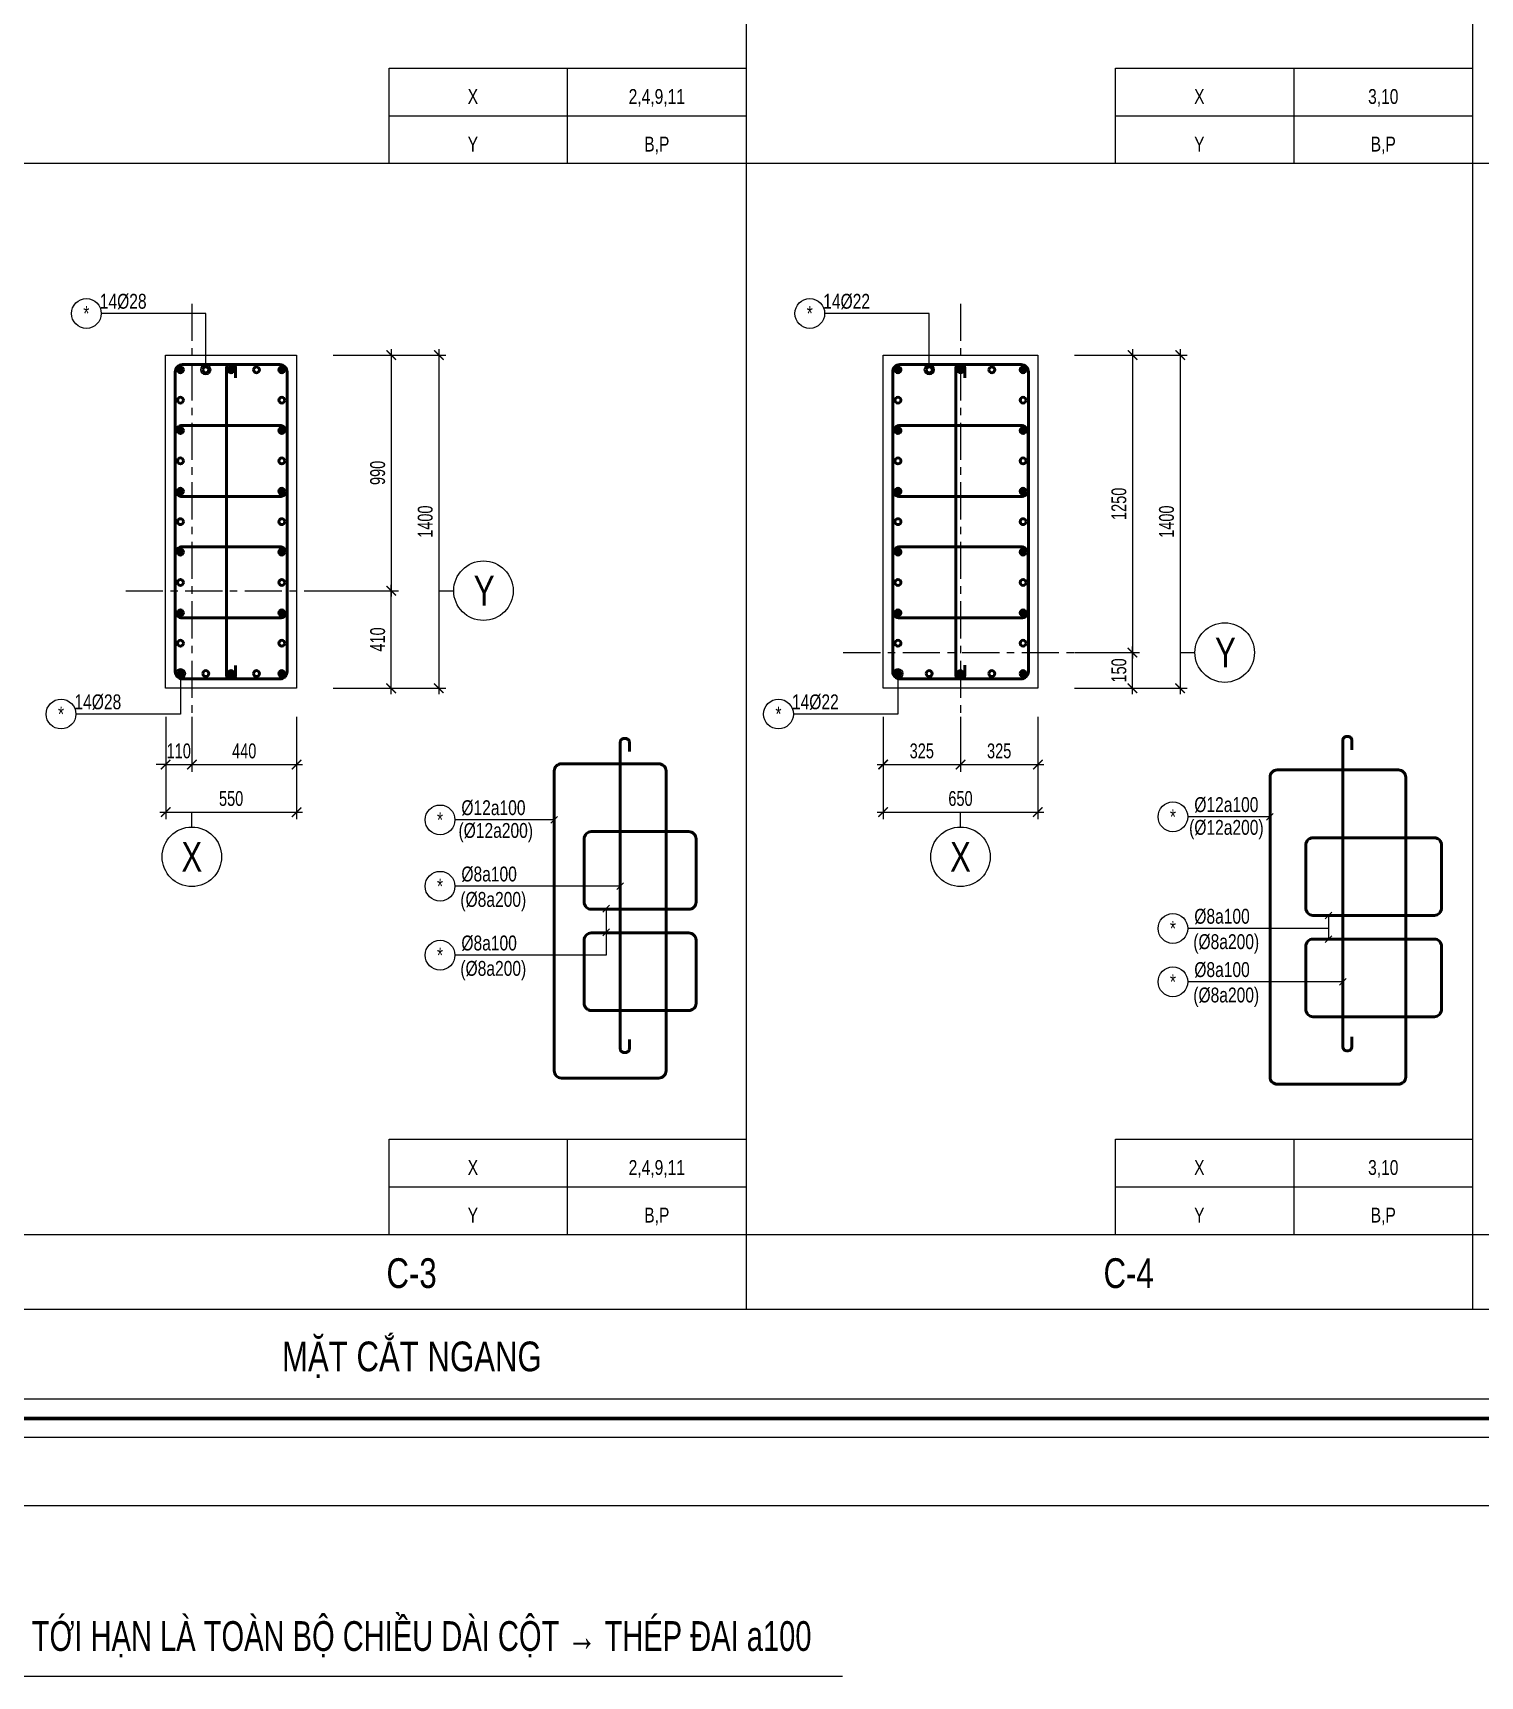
# Model space of a CAD drawing. Header units: millimetres. Extents: x -17374 to 181693, y -29783 to 15580.
# Drawn here: x 9850 to 15931, y -716 to 6189 of the extents above; entities that cross this region are included whole.
import ezdxf
from ezdxf.enums import TextEntityAlignment as Align

# ---------------------------------------------------------------- set-up
doc = ezdxf.new("R2010")
doc.units = ezdxf.units.MM
doc.header["$LTSCALE"] = 250
doc.header["$MEASUREMENT"] = 0
doc.linetypes.add('CENTER', pattern=[2, 1.25, -0.25, 0.25, -0.25])
doc.linetypes.add('CENTER2', pattern=[1.125, 0.75, -0.125, 0.125, -0.125])
doc.layers.add('CDC-KHUNGTEN', color=7, linetype='Continuous')
for name, color, linetype, lineweight in [('CDC.01.AXIS', 160, 'CENTER2', 13), ('CDC.02.DIM', 1, 'Continuous', 18), ('CDC.03.BORDER', 3, 'Continuous', 25), ('CDC.05.STEEL', 4, 'Continuous', 50), ('CDC.06.TEXT', 2, 'Continuous', 18), ('CDC.11.NOTE', 8, 'Continuous', 18), ('CDC.14.STEELNUM', 9, 'Continuous', 18), ('STEEL_NODE', 6, 'Continuous', 50)]:
    doc.layers.add(name, color=color, linetype=linetype, lineweight=lineweight)
doc.styles.add('KC_BIGTEXT', font='arial.ttf', dxfattribs={"width": 0.7})
doc.styles.add('KC_SMTEXT', font='arial.ttf', dxfattribs={"width": 0.7})
doc.styles.add('KCS_BIGTEXT', font='arial.ttf', dxfattribs={"width": 0.75})
doc.styles.add('KCS_SMTEXT', font='arial.ttf', dxfattribs={"width": 0.7})
doc.dimstyles.new('KCS_DIM25', dxfattribs={"dimscale": 25, "dimtxt": 2.5, "dimasz": 1.6, "dimexe": 1.2, "dimexo": 0, "dimgap": 1, "dimtad": 1, "dimdec": 0, "dimzin": 0, "dimdsep": 46, "dimtxsty": 'KCS_SMTEXT', "dimblk": 'ARCHTICK', "dimcen": 0, "dimdle": 1, "dimclrd": 1, "dimclre": 1, "dimclrt": 2, "dimadec": 0, "dimazin": 0, "dimtfac": 1, "dimtdec": 0, "dimtix": 1, "dimtmove": 2, "dimatfit": 3, "dimfxl": 1, "dimtolj": 1, "dimtzin": 0, "dimarcsym": 0})

# ---------------------------------------------------------------- blocks, each defined once
blk = doc.blocks.new('_ArchTick')
at = {"color": 0, "linetype": 'ByBlock', "const_width": 0.15}
blk.add_lwpolyline([(-0.5, -0.5), (0.5, 0.5)], dxfattribs=at)
blk = doc.blocks.new('*D124')
at = {"layer": 'CDC.02.DIM', "color": 1, "lineweight": -2, "transparency": 16777216}
for p, q in [((10408.3, 3314.7), (10408.3, 3084.7)), ((10518.3, 3314.7), (10518.3, 3084.7)), ((10408.3, 3114.7), (10368.3, 3114.7)), ((10408.3, 3114.7), (10518.3, 3114.7)), ((10518.3, 3114.7), (10558.3, 3114.7))]:
    blk.add_line(p, q, dxfattribs=at)
at = {"layer": 'Defpoints', "color": 0, "transparency": 16777216}
for p in [(10408.3, 3314.7), (10518.3, 3314.7), (10518.3, 3114.7)]:
    blk.add_point(p, dxfattribs=at)
at = {"layer": 'CDC.02.DIM', "color": 1, "lineweight": -2, "transparency": 16777216, "xscale": 40, "yscale": 40, "zscale": 40}
blk.add_blockref('_ArchTick', (10408.3, 3114.7), dxfattribs=at)
at = {"layer": 'CDC.02.DIM', "color": 1, "lineweight": -2, "transparency": 16777216, "xscale": 40, "yscale": 40, "zscale": 40, "rotation": 180}
blk.add_blockref('_ArchTick', (10518.3, 3114.7), dxfattribs=at)
at = {"layer": 'CDC.02.DIM', "color": 2, "transparency": 16777216, "insert": (10463.3, 3171.6), "char_height": 62.5, "attachment_point": 5, "style": 'KCS_SMTEXT'}
blk.add_mtext('\\A1;110', dxfattribs=at)
blk = doc.blocks.new('*D125')
at = {"layer": 'CDC.02.DIM', "color": 1, "lineweight": -2, "transparency": 16777216}
for p, q in [((10408.3, 3314.7), (10408.3, 2884.7)), ((10958.3, 3314.7), (10958.3, 2884.7)), ((10383.3, 2914.7), (10983.3, 2914.7))]:
    blk.add_line(p, q, dxfattribs=at)
at = {"layer": 'Defpoints', "color": 0, "transparency": 16777216}
for p in [(10408.3, 3314.7), (10958.3, 3314.7), (10958.3, 2914.7)]:
    blk.add_point(p, dxfattribs=at)
at = {"layer": 'CDC.02.DIM', "color": 1, "lineweight": -2, "transparency": 16777216, "xscale": 40, "yscale": 40, "zscale": 40, "rotation": 180}
blk.add_blockref('_ArchTick', (10408.3, 2914.7), dxfattribs=at)
at = {"layer": 'CDC.02.DIM', "color": 1, "lineweight": -2, "transparency": 16777216, "xscale": 40, "yscale": 40, "zscale": 40}
blk.add_blockref('_ArchTick', (10958.3, 2914.7), dxfattribs=at)
at = {"layer": 'CDC.02.DIM', "color": 2, "transparency": 16777216, "insert": (10683.3, 2971.6), "char_height": 62.5, "attachment_point": 5, "style": 'KCS_SMTEXT'}
blk.add_mtext('\\A1;550', dxfattribs=at)
blk = doc.blocks.new('*D126')
at = {"layer": 'CDC.02.DIM', "color": 1, "lineweight": -2, "transparency": 16777216}
for p, q in [((10518.3, 3314.7), (10518.3, 3084.7)), ((10958.3, 3314.7), (10958.3, 3084.7)), ((10493.3, 3114.7), (10983.3, 3114.7))]:
    blk.add_line(p, q, dxfattribs=at)
at = {"layer": 'Defpoints', "color": 0, "transparency": 16777216}
for p in [(10518.3, 3314.7), (10958.3, 3314.7), (10958.3, 3114.7)]:
    blk.add_point(p, dxfattribs=at)
at = {"layer": 'CDC.02.DIM', "color": 1, "lineweight": -2, "transparency": 16777216, "xscale": 40, "yscale": 40, "zscale": 40, "rotation": 180}
blk.add_blockref('_ArchTick', (10518.3, 3114.7), dxfattribs=at)
at = {"layer": 'CDC.02.DIM', "color": 1, "lineweight": -2, "transparency": 16777216, "xscale": 40, "yscale": 40, "zscale": 40}
blk.add_blockref('_ArchTick', (10958.3, 3114.7), dxfattribs=at)
at = {"layer": 'CDC.02.DIM', "color": 2, "transparency": 16777216, "insert": (10738.3, 3171.6), "char_height": 62.5, "attachment_point": 5, "style": 'KCS_SMTEXT'}
blk.add_mtext('\\A1;440', dxfattribs=at)
blk = doc.blocks.new('*D127')
at = {"layer": 'CDC.02.DIM', "color": 1, "lineweight": -2, "transparency": 16777216}
for p, q in [((11356, 3410.1), (11356, 3870.1)), ((11111.9, 3845.1), (11386, 3845.1)), ((11111.9, 3435.1), (11386, 3435.1))]:
    blk.add_line(p, q, dxfattribs=at)
at = {"layer": 'Defpoints', "color": 0, "transparency": 16777216}
for p in [(11111.9, 3845.1), (11356, 3845.1), (11111.9, 3435.1)]:
    blk.add_point(p, dxfattribs=at)
at = {"layer": 'CDC.02.DIM', "color": 1, "lineweight": -2, "transparency": 16777216, "xscale": 40, "yscale": 40, "zscale": 40}
for p, rotation in [((11356, 3845.1), 90), ((11356, 3435.1), 270)]:
    blk.add_blockref('_ArchTick', p, dxfattribs=dict(at, rotation=rotation))
at = {"layer": 'CDC.02.DIM', "color": 2, "transparency": 16777216, "insert": (11299.1, 3640.1), "char_height": 62.5, "attachment_point": 5, "rotation": 90, "style": 'KCS_SMTEXT'}
blk.add_mtext('\\A1;410', dxfattribs=at)
blk = doc.blocks.new('*D128')
at = {"layer": 'CDC.02.DIM', "color": 1, "lineweight": -2, "transparency": 16777216}
for p, q in [((11111.9, 4835.1), (11586, 4835.1)), ((11556, 4860.1), (11556, 3410.1)), ((11111.9, 3435.1), (11586, 3435.1))]:
    blk.add_line(p, q, dxfattribs=at)
at = {"layer": 'Defpoints', "color": 0, "transparency": 16777216}
for p in [(11111.9, 4835.1), (11111.9, 3435.1), (11556, 3435.1)]:
    blk.add_point(p, dxfattribs=at)
at = {"layer": 'CDC.02.DIM', "color": 1, "lineweight": -2, "transparency": 16777216, "xscale": 40, "yscale": 40, "zscale": 40}
for p, rotation in [((11556, 4835.1), 90), ((11556, 3435.1), 270)]:
    blk.add_blockref('_ArchTick', p, dxfattribs=dict(at, rotation=rotation))
at = {"layer": 'CDC.02.DIM', "color": 2, "transparency": 16777216, "insert": (11499.1, 4135.1), "char_height": 62.5, "attachment_point": 5, "rotation": 90, "style": 'KCS_SMTEXT'}
blk.add_mtext('\\A1;1400', dxfattribs=at)
blk = doc.blocks.new('KC_SNODE')
at = {"layer": 'STEEL_NODE'}
blk.add_hatch(color=256, dxfattribs=at).paths.add_polyline_path([(12.5, 0, 1), (-12.5, 0, 1)])
blk.add_circle((0, 0), 12.5, dxfattribs=at)
blk = doc.blocks.new('KC_SNODE_2')
at = {"layer": 'STEEL_NODE', "color": 3}
blk.add_circle((0, 0), 12.5, dxfattribs=at)
blk = doc.blocks.new('*D129')
at = {"layer": 'CDC.02.DIM', "color": 1, "lineweight": -2, "transparency": 16777216}
for p, q in [((11111.9, 4835.1), (11386, 4835.1)), ((11356, 4860.1), (11356, 3820.1)), ((11111.9, 3845.1), (11386, 3845.1))]:
    blk.add_line(p, q, dxfattribs=at)
at = {"layer": 'Defpoints', "color": 0, "transparency": 16777216}
for p in [(11111.9, 4835.1), (11111.9, 3845.1), (11356, 3845.1)]:
    blk.add_point(p, dxfattribs=at)
at = {"layer": 'CDC.02.DIM', "color": 1, "lineweight": -2, "transparency": 16777216, "xscale": 40, "yscale": 40, "zscale": 40}
for p, rotation in [((11356, 4835.1), 90), ((11356, 3845.1), 270)]:
    blk.add_blockref('_ArchTick', p, dxfattribs=dict(at, rotation=rotation))
at = {"layer": 'CDC.02.DIM', "color": 2, "transparency": 16777216, "insert": (11299.1, 4340.1), "char_height": 62.5, "attachment_point": 5, "rotation": 90, "style": 'KCS_SMTEXT'}
blk.add_mtext('\\A1;990', dxfattribs=at)
blk = doc.blocks.new('*D137')
at = {"layer": 'CDC.02.DIM', "color": 1, "lineweight": -2, "transparency": 16777216}
for p, q in [((13422.8, 3314.7), (13422.8, 3084.7)), ((13747.8, 3314.7), (13747.8, 3084.7)), ((13397.8, 3114.7), (13772.8, 3114.7))]:
    blk.add_line(p, q, dxfattribs=at)
at = {"layer": 'Defpoints', "color": 0, "transparency": 16777216}
for p in [(13422.8, 3314.7), (13747.8, 3314.7), (13747.8, 3114.7)]:
    blk.add_point(p, dxfattribs=at)
at = {"layer": 'CDC.02.DIM', "color": 1, "lineweight": -2, "transparency": 16777216, "xscale": 40, "yscale": 40, "zscale": 40, "rotation": 180}
blk.add_blockref('_ArchTick', (13422.8, 3114.7), dxfattribs=at)
at = {"layer": 'CDC.02.DIM', "color": 1, "lineweight": -2, "transparency": 16777216, "xscale": 40, "yscale": 40, "zscale": 40}
blk.add_blockref('_ArchTick', (13747.8, 3114.7), dxfattribs=at)
at = {"layer": 'CDC.02.DIM', "color": 2, "transparency": 16777216, "insert": (13585.3, 3171.6), "char_height": 62.5, "attachment_point": 5, "style": 'KCS_SMTEXT'}
blk.add_mtext('\\A1;325', dxfattribs=at)
blk = doc.blocks.new('*D138')
at = {"layer": 'CDC.02.DIM', "color": 1, "lineweight": -2, "transparency": 16777216}
for p, q in [((13422.8, 3314.7), (13422.8, 2884.7)), ((14072.8, 3314.7), (14072.8, 2884.7)), ((13397.8, 2914.7), (14097.8, 2914.7))]:
    blk.add_line(p, q, dxfattribs=at)
at = {"layer": 'Defpoints', "color": 0, "transparency": 16777216}
for p in [(13422.8, 3314.7), (14072.8, 3314.7), (14072.8, 2914.7)]:
    blk.add_point(p, dxfattribs=at)
at = {"layer": 'CDC.02.DIM', "color": 1, "lineweight": -2, "transparency": 16777216, "xscale": 40, "yscale": 40, "zscale": 40, "rotation": 180}
blk.add_blockref('_ArchTick', (13422.8, 2914.7), dxfattribs=at)
at = {"layer": 'CDC.02.DIM', "color": 1, "lineweight": -2, "transparency": 16777216, "xscale": 40, "yscale": 40, "zscale": 40}
blk.add_blockref('_ArchTick', (14072.8, 2914.7), dxfattribs=at)
at = {"layer": 'CDC.02.DIM', "color": 2, "transparency": 16777216, "insert": (13747.8, 2971.6), "char_height": 62.5, "attachment_point": 5, "style": 'KCS_SMTEXT'}
blk.add_mtext('\\A1;650', dxfattribs=at)
blk = doc.blocks.new('*D139')
at = {"layer": 'CDC.02.DIM', "color": 1, "lineweight": -2, "transparency": 16777216}
for p, q in [((13747.8, 3314.7), (13747.8, 3084.7)), ((14072.8, 3314.7), (14072.8, 3084.7)), ((13722.8, 3114.7), (14097.8, 3114.7))]:
    blk.add_line(p, q, dxfattribs=at)
at = {"layer": 'Defpoints', "color": 0, "transparency": 16777216}
for p in [(13747.8, 3314.7), (14072.8, 3314.7), (14072.8, 3114.7)]:
    blk.add_point(p, dxfattribs=at)
at = {"layer": 'CDC.02.DIM', "color": 1, "lineweight": -2, "transparency": 16777216, "xscale": 40, "yscale": 40, "zscale": 40, "rotation": 180}
blk.add_blockref('_ArchTick', (13747.8, 3114.7), dxfattribs=at)
at = {"layer": 'CDC.02.DIM', "color": 1, "lineweight": -2, "transparency": 16777216, "xscale": 40, "yscale": 40, "zscale": 40}
blk.add_blockref('_ArchTick', (14072.8, 3114.7), dxfattribs=at)
at = {"layer": 'CDC.02.DIM', "color": 2, "transparency": 16777216, "insert": (13910.3, 3171.6), "char_height": 62.5, "attachment_point": 5, "style": 'KCS_SMTEXT'}
blk.add_mtext('\\A1;325', dxfattribs=at)
blk = doc.blocks.new('*D140')
at = {"layer": 'CDC.02.DIM', "color": 1, "lineweight": -2, "transparency": 16777216}
for p, q in [((14470.6, 3410.1), (14470.6, 3610.1)), ((14226.5, 3585.1), (14500.6, 3585.1)), ((14226.5, 3435.1), (14500.6, 3435.1))]:
    blk.add_line(p, q, dxfattribs=at)
at = {"layer": 'Defpoints', "color": 0, "transparency": 16777216}
for p in [(14226.5, 3585.1), (14470.6, 3585.1), (14226.5, 3435.1)]:
    blk.add_point(p, dxfattribs=at)
at = {"layer": 'CDC.02.DIM', "color": 1, "lineweight": -2, "transparency": 16777216, "xscale": 40, "yscale": 40, "zscale": 40}
for p, rotation in [((14470.6, 3585.1), 90), ((14470.6, 3435.1), 270)]:
    blk.add_blockref('_ArchTick', p, dxfattribs=dict(at, rotation=rotation))
at = {"layer": 'CDC.02.DIM', "color": 2, "transparency": 16777216, "insert": (14413.6, 3510.1), "char_height": 62.5, "attachment_point": 5, "rotation": 90, "style": 'KCS_SMTEXT'}
blk.add_mtext('\\A1;150', dxfattribs=at)
blk = doc.blocks.new('*D141')
at = {"layer": 'CDC.02.DIM', "color": 1, "lineweight": -2, "transparency": 16777216}
for p, q in [((14226.5, 4835.1), (14700.6, 4835.1)), ((14670.6, 4860.1), (14670.6, 3410.1)), ((14226.5, 3435.1), (14700.6, 3435.1))]:
    blk.add_line(p, q, dxfattribs=at)
at = {"layer": 'Defpoints', "color": 0, "transparency": 16777216}
for p in [(14226.5, 4835.1), (14226.5, 3435.1), (14670.6, 3435.1)]:
    blk.add_point(p, dxfattribs=at)
at = {"layer": 'CDC.02.DIM', "color": 1, "lineweight": -2, "transparency": 16777216, "xscale": 40, "yscale": 40, "zscale": 40}
for p, rotation in [((14670.6, 4835.1), 90), ((14670.6, 3435.1), 270)]:
    blk.add_blockref('_ArchTick', p, dxfattribs=dict(at, rotation=rotation))
at = {"layer": 'CDC.02.DIM', "color": 2, "transparency": 16777216, "insert": (14613.6, 4135.1), "char_height": 62.5, "attachment_point": 5, "rotation": 90, "style": 'KCS_SMTEXT'}
blk.add_mtext('\\A1;1400', dxfattribs=at)
blk = doc.blocks.new('_Axis name')
at = {"layer": 'CDC.02.DIM'}
blk.add_line((0, 2.5), (0, 0), dxfattribs=at)
blk.add_circle((0, 7.5), 5, dxfattribs=at)
at = {"layer": 'CDC.02.DIM', "color": 4, "style": 'KCS_BIGTEXT', "width": 0.75}
blk.add_attdef('.', text='', height=5, rotation=180, dxfattribs=at).set_placement((0, 7.5), align=Align.MIDDLE)
blk = doc.blocks.new('*D91')
at = {"layer": 'CDC.02.DIM', "color": 1, "lineweight": -2, "transparency": 16777216}
for p, q in [((14226.5, 4835.1), (14500.6, 4835.1)), ((14470.6, 4860.1), (14470.6, 3560.1)), ((14226.5, 3585.1), (14500.6, 3585.1))]:
    blk.add_line(p, q, dxfattribs=at)
at = {"layer": 'Defpoints', "color": 0, "transparency": 16777216}
for p in [(14226.5, 4835.1), (14226.5, 3585.1), (14470.6, 3585.1)]:
    blk.add_point(p, dxfattribs=at)
at = {"layer": 'CDC.02.DIM', "color": 1, "lineweight": -2, "transparency": 16777216, "xscale": 40, "yscale": 40, "zscale": 40}
for p, rotation in [((14470.6, 4835.1), 90), ((14470.6, 3585.1), 270)]:
    blk.add_blockref('_ArchTick', p, dxfattribs=dict(at, rotation=rotation))
at = {"layer": 'CDC.02.DIM', "color": 2, "transparency": 16777216, "insert": (14413.6, 4210.1), "char_height": 62.5, "attachment_point": 5, "rotation": 90, "style": 'KCS_SMTEXT'}
blk.add_mtext('\\A1;1250', dxfattribs=at)
blk = doc.blocks.new('Khung tên chuẩn')
at = {"layer": 'CDC-KHUNGTEN', "color": 8}
blk.add_lwpolyline([(75096, 1100), (83000, 1100), (83000, 58300), (3000, 58300), (3000, 1100), (75096, 1100)], dxfattribs=at)
at = {"layer": 'CDC-KHUNGTEN', "color": 255, "lineweight": 60}
blk.add_lwpolyline([(74900, 1400), (74900, 58000), (3300, 58000), (3300, 1400), (74900, 1400)], close=True, dxfattribs=at)
at = {"layer": 'Defpoints', "color": 1, "ltscale": 0.2}
blk.add_lwpolyline([(0, 0), (0, 59400), (84100, 59400), (84100, 0), (0, 0)], close=True, dxfattribs=at)

msp = doc.modelspace()

# ---------------------------------------------------------------- linework, layer by layer
at = {"layer": 'CDC.01.AXIS', "linetype": 'CENTER', "ltscale": 0.5}
for p, q in [((10518.25, 5051.05), (10518.25, 3314.68)), ((13747.81, 5051.05), (13747.81, 3314.68)), ((10240.6, 3845.07), (11111.89, 3845.07)), ((13255.16, 3585.07), (14226.45, 3585.07))]:
    msp.add_line(p, q, dxfattribs=at)
at = {"layer": 'CDC.02.DIM'}
for p, q in [((11555.99, 3845.07), (11618.49, 3845.07)), ((14670.55, 3585.07), (14733.05, 3585.07))]:
    msp.add_line(p, q, dxfattribs=at)
for centre in [(11743.49, 3845.07), (14858.05, 3585.07)]:
    msp.add_circle(centre, 125, dxfattribs=at)
at = {"layer": 'CDC.03.BORDER'}
for p, q in [((12846.87, 14640.33), (12846.87, 826.99)), ((15899.16, 14640.33), (15899.16, 826.99)), ((11346.87, 5640.33), (11346.87, 6040.33)), ((11346.87, 5640.33), (11346.87, 6040.33)), ((11346.87, 6040.33), (12846.87, 6040.33)), ((11346.87, 6040.33), (12846.87, 6040.33)), ((14399.16, 5640.33), (14399.16, 6040.33)), ((14399.16, 5640.33), (14399.16, 6040.33)), ((14399.16, 6040.33), (15899.16, 6040.33)), ((14399.16, 6040.33), (15899.16, 6040.33)), ((19287.3, 5640.33), (3690, 5640.33)), ((11346.87, 1140.33), (11346.87, 1540.33)), ((11346.87, 1140.33), (11346.87, 1540.33)), ((11346.87, 1540.33), (12846.87, 1540.33)), ((11346.87, 1540.33), (12846.87, 1540.33)), ((14399.16, 1140.33), (14399.16, 1540.33)), ((14399.16, 1140.33), (14399.16, 1540.33)), ((14399.16, 1540.33), (15899.16, 1540.33)), ((14399.16, 1540.33), (15899.16, 1540.33)), ((3690, 1140.33), (19287.3, 1140.33)), ((3690, 826.99), (19287.3, 826.99)), ((1103.44, 449.69), (19287.3, 449.69))]:
    msp.add_line(p, q, dxfattribs=at)
for points in [[(10408.25, 4835.07), (10958.25, 4835.07), (10958.25, 3435.07), (10408.25, 3435.07)], [(13422.81, 4835.07), (14072.81, 4835.07), (14072.81, 3435.07), (13422.81, 3435.07)]]:
    msp.add_lwpolyline(points, close=True, dxfattribs=at)
at = {"layer": 'CDC.05.STEEL'}
for points in [[(10888.55, 4795.07), (10478.55, 4795.07, 0.4142136), (10448.55, 4765.07), (10448.55, 3504.81, 0.4142136), (10478.55, 3474.81), (10888.55, 3474.81, 0.4142136), (10918.55, 3504.81), (10918.55, 4765.07, 0.4142136)], [(14003.11, 4795.07), (13493.11, 4795.07, 0.4142136), (13463.11, 4765.07), (13463.11, 3504.81, 0.4142136), (13493.11, 3474.81), (14003.11, 3474.81, 0.4142136), (14033.11, 3504.81), (14033.11, 4765.07, 0.4142136)], [(10918.25, 4270.73), (10918.25, 4509.25, 0.4142136), (10888.25, 4539.25), (10478.25, 4539.25, 0.4142136), (10448.25, 4509.25), (10448.25, 4270.73, 0.4142136), (10478.25, 4240.73), (10888.25, 4240.73, 0.4142136)], [(14032.81, 4270.73), (14032.81, 4509.25, 0.4142136), (14002.81, 4539.25), (13493.11, 4539.25, 0.4142136), (13463.11, 4509.25), (13463.11, 4270.73, 0.4142136), (13493.11, 4240.73), (14002.81, 4240.73, 0.4142136)], [(10918.25, 3999.41), (10918.25, 3760.89, -0.4142136), (10888.25, 3730.89), (10478.25, 3730.89, -0.4142136), (10448.25, 3760.89), (10448.25, 3999.41, -0.4142136), (10478.25, 4029.41), (10888.25, 4029.41, -0.4142136)], [(14032.81, 3999.41), (14032.81, 3760.89, -0.4142136), (14002.81, 3730.89), (13493.11, 3730.89, -0.4142136), (13463.11, 3760.89), (13463.11, 3999.41, -0.4142136), (13493.11, 4029.41), (14002.81, 4029.41, -0.4142136)], [(12480.76, 3117.72), (12070.76, 3117.72, 0.4142136), (12040.76, 3087.72), (12040.76, 1827.47, 0.4142136), (12070.76, 1797.47), (12480.76, 1797.47, 0.4142136), (12510.76, 1827.47), (12510.76, 3087.72, 0.4142136)], [(15588.44, 3091.86), (15078.44, 3091.86, 0.4142136), (15048.44, 3061.86), (15048.44, 1801.6, 0.4142136), (15078.44, 1771.6), (15588.44, 1771.6, 0.4142136), (15618.44, 1801.6), (15618.44, 3061.86, 0.4142136)], [(12606.69, 2832.72), (12196.69, 2832.72, 0.4142136), (12166.69, 2802.72), (12166.69, 2536.65, 0.4142136), (12196.69, 2506.65), (12606.69, 2506.65, 0.4142136), (12636.69, 2536.65), (12636.69, 2802.72, 0.4142136)], [(15738.8, 2806.86), (15228.8, 2806.86, 0.4142136), (15198.8, 2776.86), (15198.8, 2510.79, 0.4142136), (15228.8, 2480.79), (15738.8, 2480.79, 0.4142136), (15768.8, 2510.79), (15768.8, 2776.86, 0.4142136)], [(12606.69, 2407.21), (12196.69, 2407.21, 0.4142136), (12166.69, 2377.21), (12166.69, 2111.14, 0.4142136), (12196.69, 2081.14), (12606.69, 2081.14, 0.4142136), (12636.69, 2111.14), (12636.69, 2377.21, 0.4142136)], [(15738.8, 2381.35), (15228.8, 2381.35, 0.4142136), (15198.8, 2351.35), (15198.8, 2085.28, 0.4142136), (15228.8, 2055.28), (15738.8, 2055.28, 0.4142136), (15768.8, 2085.28), (15768.8, 2351.35, 0.4142136)]]:
    msp.add_lwpolyline(points, format="xyb", close=True, dxfattribs=at)
for points in [[(10702.33, 4739.45), (10702.33, 4778.81, 0.4142136), (10686.07, 4795.07), (10680.43, 4795.07, 0.4142136), (10664.18, 4778.81), (10664.18, 3491.07, 0.4142136), (10680.43, 3474.81), (10686.07, 3474.81, 0.4142136), (10702.33, 3491.07), (10702.33, 3530.12)], [(13766.32, 4739.45), (13766.32, 4778.81, 0.4142136), (13750.07, 4795.07), (13744.42, 4795.07, 0.4142136), (13728.17, 4778.81), (13728.17, 3491.07, 0.4142136), (13744.42, 3474.81), (13750.07, 3474.81, 0.4142136), (13766.32, 3491.07), (13766.32, 3532.86)], [(12356.59, 3169), (12356.59, 3208.36, 0.4142136), (12340.34, 3224.62), (12334.7, 3224.62, 0.4142136), (12318.44, 3208.36), (12318.44, 1920.62, 0.4142136), (12334.7, 1904.36), (12340.34, 1904.36, 0.4142136), (12356.59, 1920.62), (12356.59, 1959.67)], [(15392.23, 3177.09), (15392.23, 3216.46, 0.4142136), (15375.98, 3232.71), (15370.33, 3232.71, 0.4142136), (15354.08, 3216.46), (15354.08, 1928.71, 0.4142136), (15370.33, 1912.46), (15375.98, 1912.46, 0.4142136), (15392.23, 1928.71), (15392.23, 1970.5)]]:
    msp.add_lwpolyline(points, format="xyb", dxfattribs=at)
at = {"layer": 'CDC.11.NOTE', "color": 1}
for p, q in [((12096.87, 5640.33), (12096.87, 6040.33)), ((12096.87, 5640.33), (12096.87, 6040.33)), ((15149.16, 5640.33), (15149.16, 6040.33)), ((15149.16, 5640.33), (15149.16, 6040.33)), ((11346.87, 5840.33), (12846.87, 5840.33)), ((11346.87, 5840.33), (12846.87, 5840.33)), ((14399.16, 5840.33), (15899.16, 5840.33)), ((14399.16, 5840.33), (15899.16, 5840.33)), ((15034.08, 2881.06), (15062.21, 2909.19)), ((12041.06, 2882.17), (11623.53, 2882.17)), ((12026.7, 2868.11), (12054.82, 2896.24)), ((15048.44, 2895.12), (14703.02, 2895.12)), ((12318.44, 2603.45), (11623.53, 2603.45)), ((12304.38, 2589.39), (12332.5, 2617.51)), ((12245.48, 2494.99), (12273.61, 2523.11)), ((12259.54, 2509.05), (12259.54, 2313.61)), ((15280.03, 2466.72), (15308.16, 2494.85)), ((12245.48, 2395.54), (12273.61, 2423.67)), ((15294.1, 2425.9), (14703.02, 2425.9)), ((15294.1, 2480.79), (15294.1, 2381.35)), ((15280.03, 2367.28), (15308.16, 2395.41)), ((12259.54, 2313.61), (11623.53, 2313.61)), ((15340.02, 2187.78), (15368.14, 2215.9)), ((15354.08, 2201.84), (14703.02, 2201.84)), ((12096.87, 1140.33), (12096.87, 1540.33)), ((12096.87, 1140.33), (12096.87, 1540.33)), ((15149.16, 1140.33), (15149.16, 1540.33)), ((15149.16, 1140.33), (15149.16, 1540.33)), ((11346.87, 1340.33), (12846.87, 1340.33)), ((11346.87, 1340.33), (12846.87, 1340.33)), ((14399.16, 1340.33), (15899.16, 1340.33)), ((14399.16, 1340.33), (15899.16, 1340.33))]:
    msp.add_line(p, q, dxfattribs=at)
for points in [[(10576.75, 4794.17), (10576.75, 5009.94), (10137.52, 5009.94)], [(13616.31, 4794.17), (13616.31, 5009.94), (13177.08, 5009.94)], [(10470.25, 3475.97), (10470.25, 3326.86), (10031.02, 3326.86)], [(13484.81, 3475.97), (13484.81, 3326.86), (13045.58, 3326.86)]]:
    msp.add_lwpolyline(points, dxfattribs=at)
for centre in [(10576.75, 4773.34), (13616.61, 4773.34), (10470.25, 3496.8), (13484.81, 3496.8)]:
    msp.add_circle(centre, 20.83, dxfattribs=at)
at = {"layer": 'CDC.14.STEELNUM'}
for centre in [(10075.02, 5009.94), (13114.58, 5009.94), (9968.52, 3326.86), (12983.08, 3326.86), (11561.03, 2882.17), (14640.52, 2895.12), (11561.03, 2603.45), (14640.52, 2425.9), (11561.03, 2313.61), (14640.52, 2201.84)]:
    msp.add_circle(centre, 62.5, dxfattribs=at)
at = {"layer": 'Defpoints'}
msp.add_lwpolyline([(2322.87, 227.85), (2322.87, -715.54), (13252.26, -715.54)], dxfattribs=at)

# ---------------------------------------------------------------- block references
at = {"xscale": 0.2622917978442274, "yscale": 0.2622917978442274, "zscale": 0.2622917978442274}
msp.add_blockref('Khung tên chuẩn', (0, 0), dxfattribs=at)
at = {"layer": 'CDC.02.DIM', "xscale": 25, "yscale": 25, "zscale": 25, "rotation": 180}
for p in [(10518.25, 2914.68), (13747.81, 2914.68)]:
    msp.add_blockref('_Axis name', p, dxfattribs=at).add_auto_attribs({'.': 'X'})
at = {"layer": 'STEEL_NODE'}
for name, p, rotation in [('KC_SNODE_2', (10470.25, 4773.34), 270), ('KC_SNODE', (10470.25, 4773.34), 90), ('KC_SNODE', (10683.25, 4773.34), 90), ('KC_SNODE_2', (10896.26, 4773.34), 270), ('KC_SNODE', (10896.26, 4773.34), 90), ('KC_SNODE_2', (13485.1, 4773.34), 270), ('KC_SNODE', (13485.1, 4773.34), 90), ('KC_SNODE_2', (14010.82, 4773.34), 270), ('KC_SNODE', (14010.82, 4773.34), 90), ('KC_SNODE_2', (10470.25, 4645.68), 270), ('KC_SNODE_2', (10896.26, 4645.68), 270), ('KC_SNODE_2', (13485.1, 4645.68), 270), ('KC_SNODE_2', (14010.82, 4645.68), 270), ('KC_SNODE_2', (10470.25, 4518.03), 270), ('KC_SNODE', (10470.25, 4518.03), 90), ('KC_SNODE_2', (10896.26, 4518.03), 270), ('KC_SNODE', (10896.26, 4518.03), 90), ('KC_SNODE_2', (13485.1, 4518.03), 270), ('KC_SNODE', (13485.1, 4518.03), 90), ('KC_SNODE_2', (14010.82, 4518.03), 270), ('KC_SNODE', (14010.82, 4518.03), 90), ('KC_SNODE_2', (10470.25, 4390.38), 270), ('KC_SNODE_2', (10896.26, 4390.38), 270), ('KC_SNODE_2', (13485.1, 4390.38), 270), ('KC_SNODE_2', (14010.82, 4390.38), 270), ('KC_SNODE_2', (10470.25, 4262.72), 270), ('KC_SNODE', (10470.25, 4262.72), 90), ('KC_SNODE_2', (10896.26, 4262.72), 270), ('KC_SNODE', (10896.26, 4262.72), 90), ('KC_SNODE_2', (13485.1, 4262.72), 270), ('KC_SNODE', (13485.1, 4262.72), 90), ('KC_SNODE_2', (14010.82, 4262.72), 270), ('KC_SNODE', (14010.82, 4262.72), 90), ('KC_SNODE_2', (10470.25, 4135.07), 270), ('KC_SNODE_2', (10896.26, 4135.07), 270), ('KC_SNODE_2', (13485.1, 4135.07), 270), ('KC_SNODE_2', (14010.82, 4135.07), 270), ('KC_SNODE_2', (10470.25, 4007.42), 270), ('KC_SNODE', (10470.25, 4007.42), 90), ('KC_SNODE_2', (10896.26, 4007.42), 270), ('KC_SNODE', (10896.26, 4007.42), 90), ('KC_SNODE_2', (13485.1, 4007.42), 270), ('KC_SNODE', (13485.1, 4007.42), 90), ('KC_SNODE_2', (14010.82, 4007.42), 270), ('KC_SNODE', (14010.82, 4007.42), 90), ('KC_SNODE_2', (10470.25, 3879.76), 270), ('KC_SNODE_2', (10896.26, 3879.76), 270), ('KC_SNODE_2', (13485.1, 3879.76), 270), ('KC_SNODE_2', (14010.82, 3879.76), 270), ('KC_SNODE_2', (10470.25, 3752.11), 270), ('KC_SNODE', (10470.25, 3752.11), 90), ('KC_SNODE_2', (10896.26, 3752.11), 270), ('KC_SNODE', (10896.26, 3752.11), 90), ('KC_SNODE_2', (13485.1, 3752.11), 270), ('KC_SNODE', (13485.1, 3752.11), 90), ('KC_SNODE_2', (14010.82, 3752.11), 270), ('KC_SNODE', (14010.82, 3752.11), 90), ('KC_SNODE_2', (10470.25, 3624.46), 270), ('KC_SNODE_2', (10896.26, 3624.46), 270), ('KC_SNODE_2', (13485.1, 3624.46), 270), ('KC_SNODE_2', (14010.82, 3624.46), 270), ('KC_SNODE_2', (10470.25, 3496.8), 90), ('KC_SNODE', (10683.25, 3496.8), 270), ('KC_SNODE', (10896.26, 3496.8), 270), ('KC_SNODE_2', (13484.81, 3496.8), 90)]:
    msp.add_blockref(name, p, dxfattribs=dict(at, rotation=rotation))
at = {"layer": 'STEEL_NODE', "xscale": -1}
for name, p, rotation in [('KC_SNODE_2', (10576.75, 4773.34), 90), ('KC_SNODE_2', (10683.25, 4773.34), 90), ('KC_SNODE_2', (10789.75, 4773.34), 90), ('KC_SNODE_2', (13616.61, 4773.34), 270), ('KC_SNODE_2', (13748.11, 4773.34), 270), ('KC_SNODE', (13748.11, 4773.34), 90), ('KC_SNODE_2', (13879.61, 4773.34), 270), ('KC_SNODE', (10470.25, 3496.8), 90), ('KC_SNODE_2', (10576.75, 3496.8), 270), ('KC_SNODE_2', (10683.25, 3496.8), 270), ('KC_SNODE_2', (10789.75, 3496.8), 270), ('KC_SNODE_2', (10896.26, 3496.8), 270), ('KC_SNODE', (13484.81, 3496.8), 90), ('KC_SNODE_2', (13616.31, 3496.8), 270), ('KC_SNODE_2', (13747.81, 3496.8), 270), ('KC_SNODE', (13747.81, 3496.8), 90), ('KC_SNODE_2', (13879.32, 3496.8), 270), ('KC_SNODE_2', (14010.82, 3496.8), 270), ('KC_SNODE', (14010.82, 3496.8), 90)]:
    msp.add_blockref(name, p, dxfattribs=dict(at, rotation=rotation))

# ---------------------------------------------------------------- texts
at = {"layer": 'CDC.02.DIM', "color": 4, "style": 'KCS_BIGTEXT', "text_generation_flag": 6, "width": 0.75}
for p in [(11746.41, 3845.07), (14860.97, 3585.07)]:
    msp.add_attdef('Y', text='.', height=125, rotation=180, dxfattribs=at).set_placement(p, align=Align.MIDDLE)
at = {"layer": 'CDC.06.TEXT', "style": 'KC_SMTEXT'}
for s, height, width, p in [('X', 62.5, 0.75, (11677.22, 5890.33)), ('X', 62.5, 0.75, (14729.51, 5890.33)), ('Y', 62.5, 0.75, (11677.22, 5690.33)), ('Y', 62.5, 0.75, (14729.51, 5690.33)), ('X', 62.5, 0.75, (11677.22, 1390.33)), ('X', 62.5, 0.75, (14729.51, 1390.33)), ('Y', 62.5, 0.75, (11677.22, 1190.33)), ('Y', 62.5, 0.75, (14729.51, 1190.33)), ('NẾU TRƯỜNG HỢP ( CHIỀU CAO THÔNG THỦY TẦNG/ KÍCH THƯỚC LỚN NHẤT CỦA TIẾT DIỆN CỘT MÀ NHỎ HƠN 3 → VÙNG TỚI HẠN LÀ TOÀN BỘ CHIỀU DÀI CỘT → THÉP ĐAI a100', 125, 0.7, (2444.4, -609.55))]:
    msp.add_text(s, height=height, dxfattribs=dict(at, width=width)).set_placement(p)
at = {"layer": 'CDC.06.TEXT', "style": 'KC_SMTEXT', "width": 0.75}
for s, p in [('2,4,9,11', (12471.87, 5890.33)), ('3,10', (15524.16, 5890.33)), ('B,P', (12471.87, 5690.33)), ('B,P', (15524.16, 5690.33)), ('14%%C28', (10229.82, 5029.94)), ('14%%C22', (13269.38, 5029.94)), ('14%%C28', (10123.32, 3346.86)), ('14%%C22', (13137.88, 3346.86)), ('%%C12a100', (14864.98, 2915.12)), ('%%C12a100', (11785.49, 2902.17)), ('(%%C12a200)', (11795.22, 2806.5)), ('(%%C12a200)', (14864.98, 2819.45)), ('%%C8a100', (11767.28, 2623.45)), ('(%%C8a200)', (11784.85, 2516.8)), ('%%C8a100', (14846.77, 2445.9)), ('%%C8a100', (11767.28, 2333.61)), ('(%%C8a200)', (14864.35, 2339.25)), ('(%%C8a200)', (11784.85, 2226.96)), ('%%C8a100', (14846.77, 2221.84)), ('(%%C8a200)', (14864.35, 2115.19)), ('2,4,9,11', (12471.87, 1390.33)), ('3,10', (15524.16, 1390.33)), ('B,P', (12471.87, 1190.33)), ('B,P', (15524.16, 1190.33))]:
    msp.add_text(s, height=62.5, dxfattribs=at).set_placement(p, align=Align.CENTER)
at = {"layer": 'CDC.06.TEXT', "color": 4, "style": 'KC_BIGTEXT', "width": 0.75}
for s, p in [('C-3', (11441.48, 915.28)), ('C-4', (14454.3, 915.28)), ('MẶT CẮT NGANG', (11442.8, 565.28))]:
    msp.add_text(s, height=125, dxfattribs=at).set_placement(p, align=Align.CENTER)
at = {"layer": 'CDC.14.STEELNUM', "color": 2, "style": 'KC_SMTEXT', "width": 0.75}
for p in [(10075.02, 5009.94), (13114.58, 5009.94), (9968.52, 3326.86), (12983.08, 3326.86), (11561.03, 2882.17), (14640.52, 2895.12), (11561.03, 2603.45), (14640.52, 2425.9), (11561.03, 2313.61), (14640.52, 2201.84)]:
    msp.add_text('*', height=62.5, dxfattribs=at).set_placement(p, align=Align.MIDDLE_CENTER)

# ---------------------------------------------------------------- dimensions: what is measured, and where the dimension line sits
at = {"layer": 'CDC.02.DIM'}
for base, p1, p2, angle, picture, middle in [((11555.99, 3435.07), (11111.89, 4835.07), (11111.89, 3435.07), 90, '*D128', (11499.08, 4135.07)), ((11355.99, 3845.07), (11111.89, 4835.07), (11111.89, 3845.07), 90, '*D129', (11299.08, 4340.07)), ((14670.55, 3435.07), (14226.45, 4835.07), (14226.45, 3435.07), 90, '*D141', (14613.64, 4135.07)), ((14470.55, 3585.07), (14226.45, 4835.07), (14226.45, 3585.07), 90, '*D91', (14413.64, 4210.07)), ((11355.99, 3845.07), (11111.89, 3435.07), (11111.89, 3845.07), 90, '*D127', (11299.08, 3640.07)), ((14470.55, 3585.07), (14226.45, 3435.07), (14226.45, 3585.07), 90, '*D140', (14413.64, 3510.07)), ((10518.25, 3114.68), (10408.25, 3314.68), (10518.25, 3314.68), 180, '*D124', (10463.25, 3171.59)), ((10958.25, 2914.68), (10408.25, 3314.68), (10958.25, 3314.68), 180, '*D125', (10683.25, 2971.59)), ((13747.81, 3114.68), (13422.81, 3314.68), (13747.81, 3314.68), 180, '*D137', (13585.31, 3171.61)), ((14072.81, 2914.68), (13422.81, 3314.68), (14072.81, 3314.68), 180, '*D138', (13747.81, 2971.59))]:
    dim = msp.add_linear_dim(base=base, p1=p1, p2=p2, angle=angle, dimstyle='KCS_DIM25', dxfattribs=at)
    dim.commit()
    dim.dimension.update_dxf_attribs({"geometry": picture, "text_midpoint": middle})
for base, p1, p2, picture, middle in [((10958.25, 3114.68), (10518.25, 3314.68), (10958.25, 3314.68), '*D126', (10738.25, 3171.59)), ((14072.81, 3114.68), (13747.81, 3314.68), (14072.81, 3314.68), '*D139', (13910.31, 3171.61))]:
    dim = msp.add_linear_dim(base=base, p1=p1, p2=p2, dimstyle='KCS_DIM25', dxfattribs=at)
    dim.commit()
    dim.dimension.update_dxf_attribs({"geometry": picture, "text_midpoint": middle})

doc.saveas('drawing.dxf')
